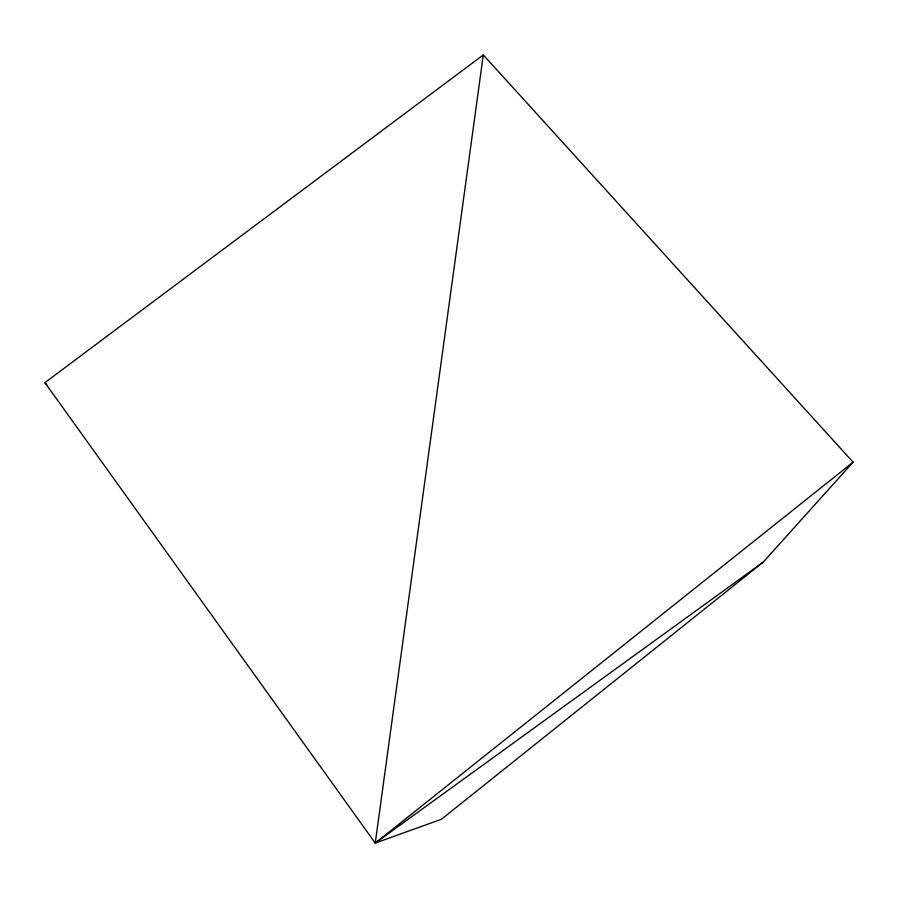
<?xml version="1.0" encoding="UTF-8"?>
<svg xmlns="http://www.w3.org/2000/svg" width="898" height="898" viewBox="0 0 898 898"><rect width="100%" height="100%" fill="white"/><g stroke="black" fill="none" stroke-linecap="round" stroke-linejoin="round"><path stroke-width="1.35" d="M763.3 562.036L375.252 843.076L483.292 54.924L853.1 462.178L763.3 562.036L441.434 819.257L375.252 843.076L44.9 382.638L483.292 54.924M375.252 843.076L853.1 462.178M44.9 382.638L46.786 384.714"/></g></svg>
